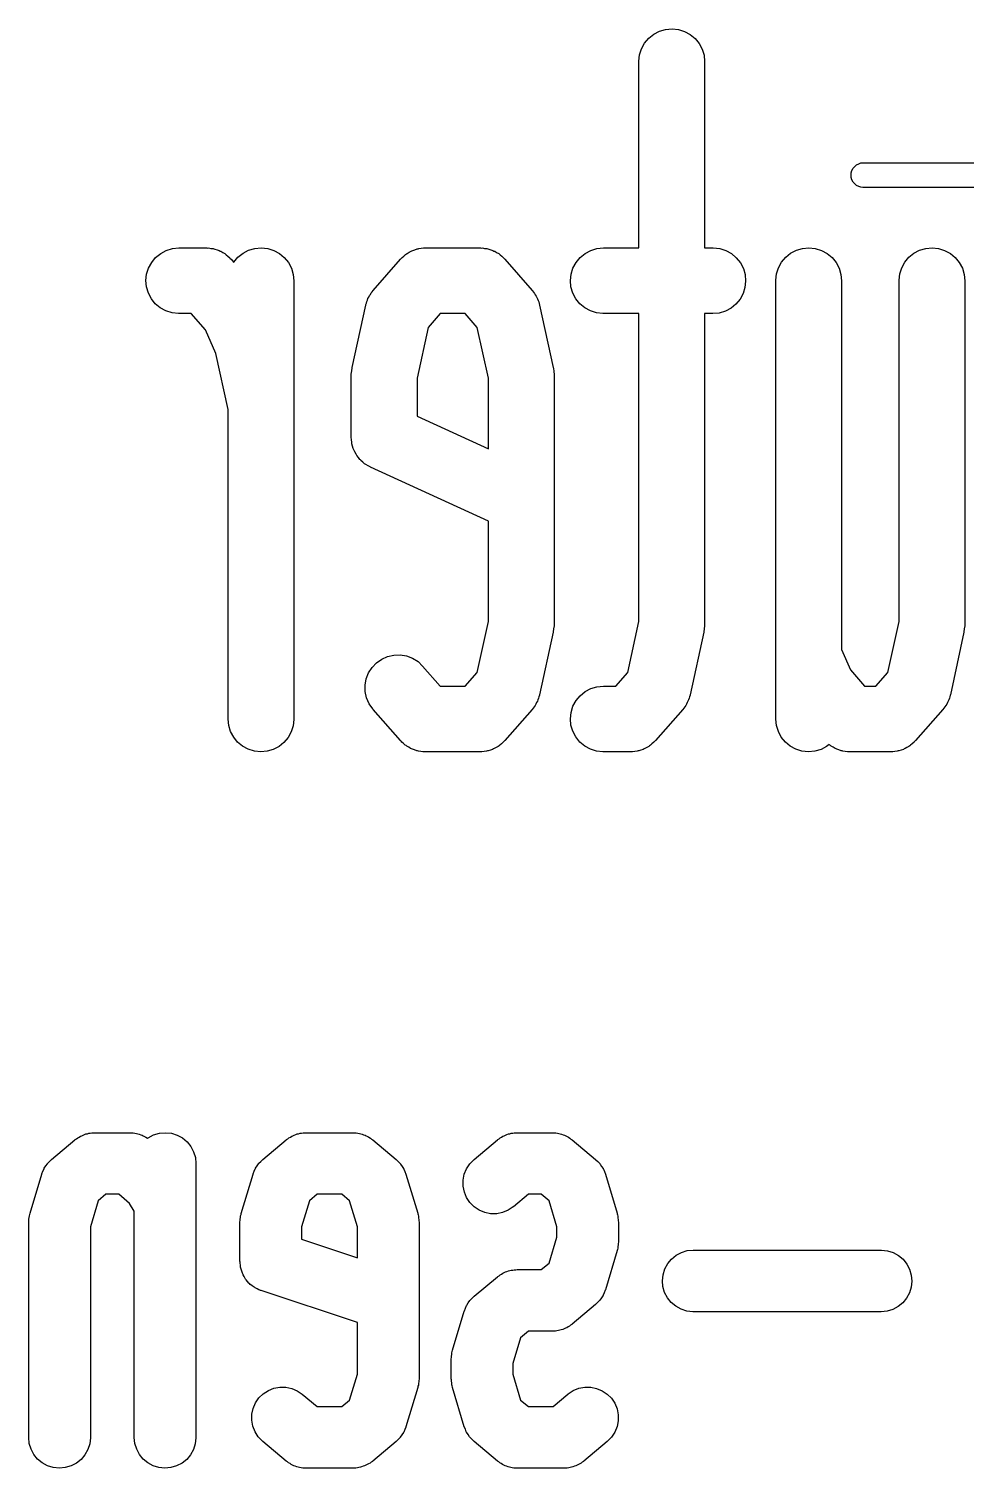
# Model space of a CAD drawing. Extents: x 69 to 230, y -100 to -50.
# Drawn here: x 141.92 to 147.63, y -59.07 to -50.31 of the extents above; entities that cross this region are included whole.
import ezdxf

# ---------------------------------------------------------------- set-up
doc = ezdxf.new("R2010")
doc.units = 0
doc.layers.add('BLACK', color=7, linetype='CONTINUOUS')

msp = doc.modelspace()

# ---------------------------------------------------------------- linework, layer by layer
at = {"layer": 'BLACK', "linetype": 'CONTINUOUS'}
for p, q in [((145.693, -50.3666), (145.724, -50.3422)), ((145.724, -50.3422), (145.758, -50.3241)), ((145.758, -50.3241), (145.796, -50.3131)), ((145.796, -50.3131), (145.835, -50.3095)), ((145.835, -50.3095), (145.874, -50.3136)), ((145.874, -50.3136), (145.911, -50.3252)), ((145.911, -50.3252), (145.945, -50.3437)), ((145.945, -50.3437), (145.975, -50.3686)), ((145.638, -50.4679), (145.65, -50.4307)), ((145.65, -50.4307), (145.668, -50.3965)), ((145.668, -50.3965), (145.693, -50.3666)), ((145.975, -50.3686), (146, -50.3988)), ((146, -50.3988), (146.018, -50.4333)), ((146.018, -50.4333), (146.03, -50.4707)), ((145.633, -50.5067), (145.638, -50.4679)), ((145.633, -50.5095), (145.633, -50.5067)), ((145.633, -51.6429), (145.633, -50.5095)), ((146.03, -50.4707), (146.033, -50.5095)), ((146.033, -50.5095), (146.033, -51.6429)), ((146.937, -51.1581), (146.947, -51.1467)), ((146.947, -51.1467), (146.958, -51.1373)), ((146.958, -51.1373), (146.971, -51.1304)), ((146.971, -51.1304), (146.985, -51.1261)), ((146.985, -51.1261), (146.996, -51.125)), ((146.996, -51.125), (153.004, -51.125)), ((146.925, -51.2), (146.926, -51.1853)), ((146.926, -51.2147), (146.925, -51.2)), ((146.926, -51.1853), (146.93, -51.1712)), ((146.93, -51.2288), (146.926, -51.2147)), ((146.93, -51.1712), (146.937, -51.1581)), ((146.937, -51.2419), (146.93, -51.2288)), ((146.947, -51.2533), (146.937, -51.2419)), ((146.958, -51.2627), (146.947, -51.2533)), ((146.971, -51.2696), (146.958, -51.2627)), ((146.985, -51.2739), (146.971, -51.2696)), ((146.996, -51.275), (146.985, -51.2739)), ((153.004, -51.275), (146.996, -51.275)), ((142.692, -51.7009), (142.723, -51.6763)), ((142.723, -51.6763), (142.757, -51.6579)), ((142.757, -51.6579), (142.794, -51.6467)), ((142.794, -51.6467), (142.833, -51.6429)), ((142.833, -51.6429), (143, -51.6429)), ((143, -51.6429), (143.003, -51.6429)), ((143.003, -51.6429), (143.008, -51.6435)), ((143.008, -51.6435), (143.014, -51.6433)), ((143.014, -51.6433), (143.028, -51.6457)), ((143.028, -51.6457), (143.042, -51.6472)), ((143.042, -51.6472), (143.047, -51.6489)), ((143.047, -51.6489), (143.052, -51.6499)), ((143.052, -51.6499), (143.066, -51.6548)), ((143.066, -51.6548), (143.079, -51.659)), ((143.079, -51.659), (143.084, -51.6617)), ((143.084, -51.6617), (143.089, -51.6637)), ((143.089, -51.6637), (143.101, -51.6711)), ((143.101, -51.6711), (143.113, -51.6778)), ((143.113, -51.6778), (143.117, -51.6814)), ((143.193, -51.7), (143.224, -51.6755)), ((143.224, -51.6755), (143.258, -51.6574)), ((143.258, -51.6574), (143.296, -51.6464)), ((143.296, -51.6464), (143.335, -51.6429)), ((143.335, -51.6429), (143.374, -51.6469)), ((143.374, -51.6469), (143.411, -51.6585)), ((143.411, -51.6585), (143.445, -51.677)), ((143.445, -51.677), (143.475, -51.7019)), ((144.218, -51.6798), (144.223, -51.6763)), ((144.223, -51.6763), (144.235, -51.6697)), ((144.235, -51.6697), (144.247, -51.6625)), ((144.247, -51.6625), (144.252, -51.6606)), ((144.252, -51.6606), (144.257, -51.6579)), ((144.257, -51.6579), (144.27, -51.6539)), ((144.27, -51.6539), (144.284, -51.6492)), ((144.284, -51.6492), (144.289, -51.6483)), ((144.289, -51.6483), (144.294, -51.6467)), ((144.294, -51.6467), (144.308, -51.6453)), ((144.308, -51.6453), (144.322, -51.6432)), ((144.322, -51.6432), (144.328, -51.6434)), ((144.328, -51.6434), (144.333, -51.6429)), ((144.333, -51.6429), (144.667, -51.6429)), ((144.667, -51.6429), (144.669, -51.6429)), ((144.669, -51.6429), (144.675, -51.6435)), ((144.675, -51.6435), (144.681, -51.6433)), ((144.681, -51.6433), (144.694, -51.6457)), ((144.694, -51.6457), (144.708, -51.6472)), ((144.708, -51.6472), (144.714, -51.6489)), ((144.714, -51.6489), (144.719, -51.6499)), ((144.719, -51.6499), (144.732, -51.6548)), ((144.732, -51.6548), (144.745, -51.659)), ((144.745, -51.659), (144.75, -51.6617)), ((144.75, -51.6617), (144.756, -51.6637)), ((144.756, -51.6637), (144.767, -51.6711)), ((144.767, -51.6711), (144.78, -51.6778)), ((144.78, -51.6778), (144.784, -51.6814)), ((145.276, -51.7009), (145.306, -51.6763)), ((145.306, -51.6763), (145.34, -51.6579)), ((145.34, -51.6579), (145.378, -51.6467)), ((145.378, -51.6467), (145.417, -51.6429)), ((145.417, -51.6429), (145.633, -51.6429)), ((146.033, -51.6429), (146.083, -51.6429)), ((146.083, -51.6429), (146.086, -51.6429)), ((146.086, -51.6429), (146.125, -51.6472)), ((146.125, -51.6472), (146.162, -51.659)), ((146.162, -51.659), (146.196, -51.6778)), ((146.196, -51.6778), (146.226, -51.7029)), ((146.527, -51.7), (146.557, -51.6755)), ((146.557, -51.6755), (146.592, -51.6574)), ((146.592, -51.6574), (146.629, -51.6464)), ((146.629, -51.6464), (146.668, -51.6429)), ((146.668, -51.6429), (146.707, -51.6469)), ((146.707, -51.6469), (146.744, -51.6585)), ((146.744, -51.6585), (146.779, -51.677)), ((146.779, -51.677), (146.809, -51.7019)), ((147.277, -51.7), (147.307, -51.6755)), ((147.307, -51.6755), (147.342, -51.6574)), ((147.342, -51.6574), (147.379, -51.6464)), ((147.379, -51.6464), (147.418, -51.6429)), ((147.418, -51.6429), (147.457, -51.6469)), ((147.457, -51.6469), (147.494, -51.6585)), ((147.494, -51.6585), (147.529, -51.677)), ((147.529, -51.677), (147.559, -51.7019)), ((142.637, -51.8026), (142.649, -51.7654)), ((142.649, -51.7654), (142.668, -51.731)), ((142.668, -51.731), (142.692, -51.7009)), ((143.117, -51.6814), (143.122, -51.6844)), ((143.122, -51.6844), (143.132, -51.694)), ((143.132, -51.694), (143.143, -51.7029)), ((143.143, -51.7029), (143.146, -51.7073)), ((143.146, -51.7073), (143.151, -51.7112)), ((143.151, -51.7112), (143.168, -51.7309)), ((143.168, -51.7299), (143.193, -51.7)), ((143.168, -51.7309), (143.168, -51.7299)), ((143.475, -51.7019), (143.5, -51.7322)), ((143.5, -51.7322), (143.518, -51.7666)), ((144.016, -51.9016), (144.183, -51.7112)), ((144.183, -51.7112), (144.185, -51.7091)), ((144.185, -51.7091), (144.189, -51.7053)), ((144.189, -51.7053), (144.192, -51.7009)), ((144.192, -51.7009), (144.203, -51.6921)), ((144.203, -51.6921), (144.213, -51.6827)), ((144.213, -51.6827), (144.218, -51.6798)), ((144.784, -51.6814), (144.789, -51.6844)), ((144.789, -51.6844), (144.799, -51.694)), ((144.799, -51.694), (144.81, -51.7029)), ((144.81, -51.7029), (144.813, -51.7073)), ((144.813, -51.7073), (144.817, -51.7112)), ((144.817, -51.7112), (144.984, -51.9016)), ((145.221, -51.8026), (145.232, -51.7654)), ((145.232, -51.7654), (145.251, -51.731)), ((145.251, -51.731), (145.276, -51.7009)), ((146.226, -51.7029), (146.251, -51.7333)), ((146.251, -51.7333), (146.269, -51.7679)), ((146.471, -51.8013), (146.483, -51.7641)), ((146.483, -51.7641), (146.502, -51.7299)), ((146.502, -51.7299), (146.527, -51.7)), ((146.809, -51.7019), (146.833, -51.7322)), ((146.833, -51.7322), (146.852, -51.7666)), ((147.221, -51.8013), (147.233, -51.7641)), ((147.233, -51.7641), (147.252, -51.7299)), ((147.252, -51.7299), (147.277, -51.7)), ((147.559, -51.7019), (147.583, -51.7322)), ((147.583, -51.7322), (147.602, -51.7666)), ((142.633, -51.8415), (142.637, -51.8026)), ((142.637, -51.8803), (142.633, -51.8415)), ((143.518, -51.7666), (143.53, -51.804)), ((143.53, -51.804), (143.533, -51.8429)), ((143.533, -51.8429), (143.533, -54.5095)), ((145.217, -51.8415), (145.221, -51.8026)), ((145.22, -51.8803), (145.217, -51.8415)), ((146.269, -51.7679), (146.28, -51.8054)), ((146.283, -51.8443), (146.279, -51.8831)), ((146.28, -51.8054), (146.283, -51.8443)), ((146.467, -51.8401), (146.471, -51.8013)), ((146.467, -51.8429), (146.467, -51.8401)), ((146.467, -54.5095), (146.467, -51.8429)), ((146.852, -51.7666), (146.863, -51.804)), ((146.863, -51.804), (146.867, -51.8429)), ((146.867, -51.8429), (146.867, -54.0867)), ((147.217, -51.8401), (147.221, -51.8013)), ((147.217, -51.8429), (147.217, -51.8401)), ((147.217, -53.9165), (147.217, -51.8429)), ((147.602, -51.7666), (147.613, -51.804)), ((147.613, -51.804), (147.617, -51.8429)), ((147.617, -51.8429), (147.617, -53.9381)), ((142.648, -51.9178), (142.637, -51.8803)), ((142.666, -51.9524), (142.648, -51.9178)), ((143.989, -51.9424), (143.993, -51.9334)), ((143.993, -51.9334), (143.999, -51.9255)), ((143.999, -51.9255), (144.004, -51.9171)), ((144.004, -51.9171), (144.01, -51.9097)), ((144.01, -51.9097), (144.016, -51.9016)), ((144.984, -51.9016), (144.986, -51.9037)), ((144.986, -51.9037), (144.991, -51.9119)), ((144.991, -51.9119), (144.998, -51.9194)), ((144.998, -51.9194), (145.002, -51.9278)), ((145.002, -51.9278), (145.008, -51.9358)), ((145.008, -51.9358), (145.012, -51.9448)), ((145.231, -51.9178), (145.22, -51.8803)), ((145.249, -51.9524), (145.231, -51.9178)), ((146.268, -51.9204), (146.249, -51.9547)), ((146.279, -51.8831), (146.268, -51.9204)), ((142.69, -51.9828), (142.666, -51.9524)), ((142.72, -52.0079), (142.69, -51.9828)), ((142.755, -52.0267), (142.72, -52.0079)), ((142.792, -52.0385), (142.755, -52.0267)), ((143.888, -52.3715), (143.971, -51.9906)), ((143.971, -51.9906), (143.972, -51.9879)), ((143.972, -51.9879), (143.975, -51.9785)), ((143.975, -51.9785), (143.977, -51.9689)), ((143.977, -51.9689), (143.981, -51.9601)), ((143.981, -51.9601), (143.984, -51.9509)), ((143.984, -51.9509), (143.989, -51.9424)), ((145.012, -51.9448), (145.017, -51.9535)), ((145.017, -51.9535), (145.02, -51.9627)), ((145.02, -51.9627), (145.024, -51.9716)), ((145.024, -51.9716), (145.026, -51.9812)), ((145.026, -51.9812), (145.029, -51.9906)), ((145.029, -51.9906), (145.112, -52.3715)), ((145.274, -51.9828), (145.249, -51.9524)), ((145.304, -52.0079), (145.274, -51.9828)), ((145.338, -52.0267), (145.304, -52.0079)), ((145.375, -52.0385), (145.338, -52.0267)), ((146.16, -52.0278), (146.122, -52.039)), ((146.194, -52.0094), (146.16, -52.0278)), ((146.224, -51.9848), (146.194, -52.0094)), ((146.249, -51.9547), (146.224, -51.9848)), ((142.831, -52.0428), (142.792, -52.0385)), ((142.833, -52.0429), (142.831, -52.0428)), ((142.909, -52.0429), (142.833, -52.0429)), ((142.996, -52.1418), (142.909, -52.0429)), ((144.424, -52.0429), (144.351, -52.1263)), ((144.576, -52.0429), (144.424, -52.0429)), ((144.649, -52.1263), (144.576, -52.0429)), ((145.414, -52.0428), (145.375, -52.0385)), ((145.417, -52.0429), (145.414, -52.0428)), ((145.633, -52.0429), (145.417, -52.0429)), ((145.633, -53.9165), (145.633, -52.0429)), ((146.083, -52.0429), (146.033, -52.0429)), ((146.033, -52.0429), (146.033, -53.9381)), ((146.122, -52.039), (146.083, -52.0429)), ((143.059, -52.2859), (142.996, -52.1418)), ((144.351, -52.1263), (144.283, -52.4359)), ((144.717, -52.4359), (144.649, -52.1263)), ((143.133, -52.6264), (143.059, -52.2859)), ((143.886, -52.3916), (143.888, -52.3727)), ((143.888, -52.3721), (143.888, -52.3715)), ((143.888, -52.3727), (143.888, -52.3721)), ((145.112, -52.3715), (145.113, -52.3743)), ((145.113, -52.3743), (145.113, -52.3749)), ((145.113, -52.3749), (145.113, -52.3754)), ((145.113, -52.3754), (145.115, -52.3942)), ((143.883, -52.4103), (143.886, -52.3916)), ((143.883, -52.4109), (143.883, -52.4103)), ((143.883, -52.4115), (143.883, -52.4109)), ((143.883, -52.4143), (143.883, -52.4115)), ((143.883, -52.7952), (143.883, -52.4143)), ((144.283, -52.4359), (144.283, -52.6668)), ((144.717, -52.8649), (144.717, -52.4359)), ((145.115, -52.3942), (145.117, -52.4131)), ((145.117, -52.4131), (145.117, -52.4137)), ((145.117, -52.4137), (145.117, -52.4143)), ((145.117, -52.4143), (145.117, -53.9381)), ((143.133, -54.5095), (143.133, -52.6264)), ((144.283, -52.6668), (144.717, -52.8649)), ((143.885, -52.8102), (143.883, -52.7952)), ((143.886, -52.8253), (143.885, -52.8102)), ((143.887, -52.8296), (143.886, -52.8253)), ((143.887, -52.8341), (143.887, -52.8296)), ((143.891, -52.8485), (143.887, -52.8341)), ((143.895, -52.8631), (143.891, -52.8485)), ((143.897, -52.8672), (143.895, -52.8631)), ((143.898, -52.8715), (143.897, -52.8672)), ((143.905, -52.8847), (143.898, -52.8715)), ((143.912, -52.8983), (143.905, -52.8847)), ((143.915, -52.9019), (143.912, -52.8983)), ((143.917, -52.9059), (143.915, -52.9019)), ((143.926, -52.9176), (143.917, -52.9059)), ((143.935, -52.9297), (143.926, -52.9176)), ((143.939, -52.9327), (143.935, -52.9297)), ((143.941, -52.9362), (143.939, -52.9327)), ((143.953, -52.9458), (143.941, -52.9362)), ((143.964, -52.9559), (143.953, -52.9458)), ((143.968, -52.9582), (143.964, -52.9559)), ((143.971, -52.961), (143.968, -52.9582)), ((143.985, -52.9682), (143.971, -52.961)), ((143.998, -52.976), (143.985, -52.9682)), ((144, -52.9771), (143.998, -52.976)), ((144.717, -53.3047), (144, -52.9771)), ((144.717, -53.9165), (144.717, -53.3047)), ((144.649, -54.2261), (144.717, -53.9165)), ((145.117, -53.9421), (145.114, -53.9607)), ((145.117, -53.9381), (145.117, -53.9409)), ((145.117, -53.9409), (145.117, -53.9415)), ((145.117, -53.9415), (145.117, -53.9421)), ((145.566, -54.2261), (145.633, -53.9165)), ((146.033, -53.9421), (146.031, -53.9607)), ((146.033, -53.9381), (146.033, -53.9409)), ((146.033, -53.9409), (146.033, -53.9415)), ((146.033, -53.9415), (146.033, -53.9421)), ((147.149, -54.2261), (147.217, -53.9165)), ((147.617, -53.9421), (147.614, -53.9607)), ((147.617, -53.9381), (147.617, -53.9409)), ((147.617, -53.9409), (147.617, -53.9415)), ((147.617, -53.9415), (147.617, -53.9421)), ((145.112, -53.9808), (145.029, -54.3618)), ((145.114, -53.9607), (145.112, -53.9797)), ((145.112, -53.9797), (145.112, -53.9802)), ((145.112, -53.9802), (145.112, -53.9808)), ((146.029, -53.9808), (145.945, -54.3618)), ((146.031, -53.9607), (146.029, -53.9797)), ((146.029, -53.9797), (146.029, -53.9802)), ((146.029, -53.9802), (146.029, -53.9808)), ((147.612, -53.9808), (147.529, -54.3618)), ((147.614, -53.9607), (147.612, -53.9797)), ((147.612, -53.9797), (147.612, -53.9802)), ((147.612, -53.9802), (147.612, -53.9808)), ((144.068, -54.1451), (144.104, -54.1293)), ((144.104, -54.1293), (144.142, -54.1206)), ((144.142, -54.1206), (144.181, -54.1195)), ((144.181, -54.1195), (144.219, -54.1261)), ((144.219, -54.1261), (144.256, -54.1399)), ((146.867, -54.0867), (146.921, -54.2106)), ((143.988, -54.2288), (144.009, -54.1959)), ((144.009, -54.1959), (144.036, -54.1676)), ((144.036, -54.1676), (144.068, -54.1451)), ((144.256, -54.1399), (144.289, -54.1606)), ((144.289, -54.1606), (144.317, -54.1873)), ((144.317, -54.1873), (144.424, -54.3095)), ((146.921, -54.2106), (147.007, -54.3095)), ((143.967, -54.3037), (143.974, -54.2652)), ((143.968, -54.3427), (143.967, -54.3037)), ((143.974, -54.2652), (143.988, -54.2288)), ((144.576, -54.3095), (144.649, -54.2261)), ((145.493, -54.3095), (145.566, -54.2261)), ((147.076, -54.3095), (147.149, -54.2261)), ((143.976, -54.3808), (143.968, -54.3427)), ((143.992, -54.4166), (143.976, -54.3808)), ((144.424, -54.3095), (144.576, -54.3095)), ((145.019, -54.3923), (145.016, -54.4015)), ((145.023, -54.3835), (145.019, -54.3923)), ((145.025, -54.3739), (145.023, -54.3835)), ((145.028, -54.3645), (145.025, -54.3739)), ((145.029, -54.3618), (145.028, -54.3645)), ((145.251, -54.3977), (145.276, -54.3676)), ((145.276, -54.3676), (145.306, -54.3429)), ((145.306, -54.3429), (145.34, -54.3246)), ((145.34, -54.3246), (145.378, -54.3133)), ((145.378, -54.3133), (145.417, -54.3095)), ((145.417, -54.3095), (145.493, -54.3095)), ((145.935, -54.3923), (145.932, -54.4015)), ((145.939, -54.3835), (145.935, -54.3923)), ((145.942, -54.3739), (145.939, -54.3835)), ((145.945, -54.3645), (145.942, -54.3739)), ((145.945, -54.3618), (145.945, -54.3645)), ((147.007, -54.3095), (147.076, -54.3095)), ((147.519, -54.3923), (147.516, -54.4015)), ((147.523, -54.3835), (147.519, -54.3923)), ((147.525, -54.3739), (147.523, -54.3835)), ((147.528, -54.3645), (147.525, -54.3739)), ((147.529, -54.3618), (147.528, -54.3645)), ((144.014, -54.4486), (143.992, -54.4166)), ((144.016, -54.4507), (144.014, -54.4486)), ((144.183, -54.6412), (144.016, -54.4507)), ((144.984, -54.4507), (144.817, -54.6412)), ((144.99, -54.4427), (144.984, -54.4507)), ((144.996, -54.4353), (144.99, -54.4427)), ((145.001, -54.4269), (144.996, -54.4353)), ((145.007, -54.419), (145.001, -54.4269)), ((145.011, -54.41), (145.007, -54.419)), ((145.016, -54.4015), (145.011, -54.41)), ((145.217, -54.5081), (145.221, -54.4693)), ((145.221, -54.4693), (145.232, -54.432)), ((145.232, -54.432), (145.251, -54.3977)), ((145.901, -54.4507), (145.734, -54.6412)), ((145.906, -54.4427), (145.901, -54.4507)), ((145.913, -54.4353), (145.906, -54.4427)), ((145.918, -54.4269), (145.913, -54.4353)), ((145.923, -54.419), (145.918, -54.4269)), ((145.927, -54.41), (145.923, -54.419)), ((145.932, -54.4015), (145.927, -54.41)), ((147.484, -54.4507), (147.317, -54.6412)), ((147.49, -54.4427), (147.484, -54.4507)), ((147.496, -54.4353), (147.49, -54.4427)), ((147.501, -54.4269), (147.496, -54.4353)), ((147.507, -54.419), (147.501, -54.4269)), ((147.511, -54.41), (147.507, -54.419)), ((147.516, -54.4015), (147.511, -54.41)), ((143.137, -54.5484), (143.133, -54.5095)), ((143.148, -54.5857), (143.137, -54.5484)), ((143.529, -54.5511), (143.517, -54.5883)), ((143.533, -54.5123), (143.529, -54.5511)), ((143.533, -54.5095), (143.533, -54.5123)), ((145.22, -54.547), (145.217, -54.5081)), ((145.231, -54.5844), (145.22, -54.547)), ((146.47, -54.5484), (146.467, -54.5095)), ((146.482, -54.5857), (146.47, -54.5484)), ((143.167, -54.6202), (143.148, -54.5857)), ((143.191, -54.6504), (143.167, -54.6202)), ((143.221, -54.6753), (143.191, -54.6504)), ((143.473, -54.6524), (143.443, -54.6769)), ((143.498, -54.6225), (143.473, -54.6524)), ((143.517, -54.5883), (143.498, -54.6225)), ((144.187, -54.6451), (144.183, -54.6412)), ((144.19, -54.6495), (144.187, -54.6451)), ((144.201, -54.6584), (144.19, -54.6495)), ((144.808, -54.6514), (144.797, -54.6602)), ((144.811, -54.6471), (144.808, -54.6514)), ((144.815, -54.6433), (144.811, -54.6471)), ((144.817, -54.6412), (144.815, -54.6433)), ((145.249, -54.619), (145.231, -54.5844)), ((145.274, -54.6495), (145.249, -54.619)), ((145.304, -54.6745), (145.274, -54.6495)), ((145.724, -54.6514), (145.713, -54.6602)), ((145.728, -54.6471), (145.724, -54.6514)), ((145.732, -54.6433), (145.728, -54.6471)), ((145.734, -54.6412), (145.732, -54.6433)), ((146.5, -54.6202), (146.482, -54.5857)), ((146.525, -54.6504), (146.5, -54.6202)), ((146.555, -54.6753), (146.525, -54.6504)), ((147.308, -54.6514), (147.297, -54.6602)), ((147.311, -54.6471), (147.308, -54.6514)), ((147.315, -54.6433), (147.311, -54.6471)), ((147.317, -54.6412), (147.315, -54.6433)), ((143.256, -54.6939), (143.221, -54.6753)), ((143.293, -54.7054), (143.256, -54.6939)), ((143.332, -54.7095), (143.293, -54.7054)), ((143.371, -54.706), (143.332, -54.7095)), ((143.408, -54.695), (143.371, -54.706)), ((143.443, -54.6769), (143.408, -54.695)), ((144.211, -54.668), (144.201, -54.6584)), ((144.216, -54.6709), (144.211, -54.668)), ((144.22, -54.6745), (144.216, -54.6709)), ((144.233, -54.6813), (144.22, -54.6745)), ((144.244, -54.6886), (144.233, -54.6813)), ((144.25, -54.6906), (144.244, -54.6886)), ((144.255, -54.6933), (144.25, -54.6906)), ((144.268, -54.6976), (144.255, -54.6933)), ((144.281, -54.7025), (144.268, -54.6976)), ((144.286, -54.7035), (144.281, -54.7025)), ((144.292, -54.7052), (144.286, -54.7035)), ((144.306, -54.7067), (144.292, -54.7052)), ((144.319, -54.709), (144.306, -54.7067)), ((144.325, -54.7089), (144.319, -54.709)), ((144.331, -54.7095), (144.325, -54.7089)), ((144.333, -54.7095), (144.331, -54.7095)), ((144.667, -54.7095), (144.333, -54.7095)), ((144.672, -54.709), (144.667, -54.7095)), ((144.678, -54.7092), (144.672, -54.709)), ((144.692, -54.7071), (144.678, -54.7092)), ((144.706, -54.7057), (144.692, -54.7071)), ((144.711, -54.7041), (144.706, -54.7057)), ((144.716, -54.7032), (144.711, -54.7041)), ((144.73, -54.6985), (144.716, -54.7032)), ((144.743, -54.6944), (144.73, -54.6985)), ((144.748, -54.6918), (144.743, -54.6944)), ((144.753, -54.6899), (144.748, -54.6918)), ((144.765, -54.6826), (144.753, -54.6899)), ((144.777, -54.6761), (144.765, -54.6826)), ((144.782, -54.6726), (144.777, -54.6761)), ((144.787, -54.6696), (144.782, -54.6726)), ((144.797, -54.6602), (144.787, -54.6696)), ((145.338, -54.6933), (145.304, -54.6745)), ((145.375, -54.7052), (145.338, -54.6933)), ((145.414, -54.7095), (145.375, -54.7052)), ((145.417, -54.7095), (145.414, -54.7095)), ((145.583, -54.7095), (145.417, -54.7095)), ((145.589, -54.709), (145.583, -54.7095)), ((145.595, -54.7092), (145.589, -54.709)), ((145.608, -54.7071), (145.595, -54.7092)), ((145.622, -54.7057), (145.608, -54.7071)), ((145.628, -54.7041), (145.622, -54.7057)), ((145.633, -54.7032), (145.628, -54.7041)), ((145.646, -54.6985), (145.633, -54.7032)), ((145.66, -54.6944), (145.646, -54.6985)), ((145.665, -54.6918), (145.66, -54.6944)), ((145.67, -54.6899), (145.665, -54.6918)), ((145.682, -54.6826), (145.67, -54.6899)), ((145.694, -54.6761), (145.682, -54.6826)), ((145.698, -54.6726), (145.694, -54.6761)), ((145.703, -54.6696), (145.698, -54.6726)), ((145.713, -54.6602), (145.703, -54.6696)), ((146.589, -54.6939), (146.555, -54.6753)), ((146.626, -54.7054), (146.589, -54.6939)), ((146.665, -54.7095), (146.626, -54.7054)), ((146.704, -54.706), (146.665, -54.7095)), ((146.742, -54.695), (146.704, -54.706)), ((146.776, -54.6769), (146.742, -54.695)), ((146.791, -54.6648), (146.776, -54.6769)), ((146.795, -54.668), (146.791, -54.6648)), ((146.799, -54.6709), (146.795, -54.668)), ((146.804, -54.6745), (146.799, -54.6709)), ((146.816, -54.6813), (146.804, -54.6745)), ((146.828, -54.6886), (146.816, -54.6813)), ((146.833, -54.6906), (146.828, -54.6886)), ((146.838, -54.6933), (146.833, -54.6906)), ((146.851, -54.6976), (146.838, -54.6933)), ((146.864, -54.7025), (146.851, -54.6976)), ((146.87, -54.7035), (146.864, -54.7025)), ((146.875, -54.7052), (146.87, -54.7035)), ((146.889, -54.7067), (146.875, -54.7052)), ((146.903, -54.709), (146.889, -54.7067)), ((146.908, -54.7089), (146.903, -54.709)), ((146.914, -54.7095), (146.908, -54.7089)), ((146.917, -54.7095), (146.914, -54.7095)), ((147.167, -54.7095), (146.917, -54.7095)), ((147.172, -54.709), (147.167, -54.7095)), ((147.178, -54.7092), (147.172, -54.709)), ((147.192, -54.7071), (147.178, -54.7092)), ((147.206, -54.7057), (147.192, -54.7071)), ((147.211, -54.7041), (147.206, -54.7057)), ((147.216, -54.7032), (147.211, -54.7041)), ((147.23, -54.6985), (147.216, -54.7032)), ((147.243, -54.6944), (147.23, -54.6985)), ((147.248, -54.6918), (147.243, -54.6944)), ((147.253, -54.6899), (147.248, -54.6918)), ((147.265, -54.6826), (147.253, -54.6899)), ((147.277, -54.6761), (147.265, -54.6826)), ((147.282, -54.6726), (147.277, -54.6761)), ((147.287, -54.6696), (147.282, -54.6726)), ((147.297, -54.6602), (147.287, -54.6696)), ((142.059, -57.1893), (142.201, -57.0702)), ((142.201, -57.0702), (142.203, -57.0686)), ((142.203, -57.0686), (142.211, -57.0637)), ((142.211, -57.0637), (142.218, -57.0581)), ((142.218, -57.0581), (142.226, -57.0537)), ((142.226, -57.0537), (142.234, -57.0484)), ((142.234, -57.0484), (142.242, -57.0451)), ((142.242, -57.0451), (142.25, -57.0409)), ((142.25, -57.0409), (142.259, -57.0382)), ((142.259, -57.0382), (142.268, -57.0346)), ((142.268, -57.0346), (142.277, -57.0329)), ((142.277, -57.0329), (142.285, -57.0304)), ((142.285, -57.0304), (142.294, -57.0294)), ((142.294, -57.0294), (142.304, -57.0276)), ((142.304, -57.0276), (142.313, -57.0276)), ((142.313, -57.0276), (142.321, -57.0268)), ((142.321, -57.0268), (142.536, -57.0268)), ((142.536, -57.0268), (142.538, -57.0268)), ((142.538, -57.0268), (142.547, -57.0278)), ((142.547, -57.0278), (142.556, -57.0279)), ((142.556, -57.0279), (142.565, -57.0298)), ((142.565, -57.0298), (142.575, -57.0309)), ((142.575, -57.0309), (142.583, -57.0336)), ((142.583, -57.0336), (142.592, -57.0354)), ((142.592, -57.0354), (142.601, -57.0391)), ((142.601, -57.0391), (142.61, -57.0419)), ((142.61, -57.0419), (142.617, -57.0462)), ((142.617, -57.0462), (142.625, -57.0497)), ((142.625, -57.0497), (142.633, -57.055)), ((142.633, -57.055), (142.642, -57.0596)), ((142.642, -57.0596), (142.643, -57.0608)), ((142.643, -57.0608), (142.647, -57.0574)), ((142.647, -57.0574), (142.68, -57.0404)), ((142.68, -57.0404), (142.715, -57.0301)), ((142.715, -57.0301), (142.751, -57.0268)), ((142.751, -57.0268), (142.788, -57.0306)), ((142.788, -57.0306), (142.823, -57.0414)), ((142.823, -57.0414), (142.855, -57.0588)), ((142.855, -57.0588), (142.883, -57.0822)), ((142.883, -57.0822), (142.906, -57.1105)), ((143.344, -57.1893), (143.487, -57.0702)), ((143.487, -57.0702), (143.489, -57.0686)), ((143.489, -57.0686), (143.497, -57.0637)), ((143.497, -57.0637), (143.503, -57.0581)), ((143.503, -57.0581), (143.512, -57.0537)), ((143.512, -57.0537), (143.52, -57.0484)), ((143.52, -57.0484), (143.528, -57.0451)), ((143.528, -57.0451), (143.536, -57.0409)), ((143.536, -57.0409), (143.545, -57.0382)), ((143.545, -57.0382), (143.554, -57.0346)), ((143.554, -57.0346), (143.562, -57.0329)), ((143.562, -57.0329), (143.571, -57.0304)), ((143.571, -57.0304), (143.58, -57.0294)), ((143.58, -57.0294), (143.589, -57.0276)), ((143.589, -57.0276), (143.598, -57.0276)), ((143.598, -57.0276), (143.607, -57.0268)), ((143.607, -57.0268), (143.893, -57.0268)), ((143.893, -57.0268), (143.895, -57.0268)), ((143.895, -57.0268), (143.904, -57.0278)), ((143.904, -57.0278), (143.913, -57.0279)), ((143.913, -57.0279), (143.922, -57.0298)), ((143.922, -57.0298), (143.932, -57.0309)), ((143.932, -57.0309), (143.94, -57.0336)), ((143.94, -57.0336), (143.949, -57.0354)), ((143.949, -57.0354), (143.958, -57.0391)), ((143.958, -57.0391), (143.967, -57.0419)), ((143.967, -57.0419), (143.974, -57.0462)), ((143.974, -57.0462), (143.983, -57.0497)), ((143.983, -57.0497), (143.99, -57.055)), ((143.99, -57.055), (143.999, -57.0596)), ((143.999, -57.0596), (144.006, -57.0653)), ((144.006, -57.0653), (144.013, -57.0702)), ((144.013, -57.0702), (144.156, -57.1893)), ((144.63, -57.1893), (144.773, -57.0702)), ((144.773, -57.0702), (144.775, -57.0686)), ((144.775, -57.0686), (144.782, -57.0637)), ((144.782, -57.0637), (144.789, -57.0581)), ((144.789, -57.0581), (144.797, -57.0537)), ((144.797, -57.0537), (144.805, -57.0484)), ((144.805, -57.0484), (144.814, -57.0451)), ((144.814, -57.0451), (144.821, -57.0409)), ((144.821, -57.0409), (144.83, -57.0382)), ((144.83, -57.0382), (144.839, -57.0346)), ((144.839, -57.0346), (144.848, -57.0329)), ((144.848, -57.0329), (144.856, -57.0304)), ((144.856, -57.0304), (144.866, -57.0294)), ((144.866, -57.0294), (144.875, -57.0276)), ((144.875, -57.0276), (144.884, -57.0276)), ((144.884, -57.0276), (144.893, -57.0268)), ((144.893, -57.0268), (145.107, -57.0268)), ((145.107, -57.0268), (145.11, -57.0268)), ((145.11, -57.0268), (145.119, -57.0278)), ((145.119, -57.0278), (145.127, -57.0279)), ((145.127, -57.0279), (145.137, -57.0298)), ((145.137, -57.0298), (145.146, -57.0309)), ((145.146, -57.0309), (145.155, -57.0336)), ((145.155, -57.0336), (145.163, -57.0354)), ((145.163, -57.0354), (145.172, -57.0391)), ((145.172, -57.0391), (145.181, -57.0419)), ((145.181, -57.0419), (145.189, -57.0462)), ((145.189, -57.0462), (145.197, -57.0497)), ((145.197, -57.0497), (145.205, -57.055)), ((145.205, -57.055), (145.213, -57.0596)), ((145.213, -57.0596), (145.22, -57.0653)), ((145.22, -57.0653), (145.227, -57.0702)), ((145.227, -57.0702), (145.37, -57.1893)), ((142.047, -57.2013), (142.059, -57.1893)), ((142.906, -57.1105), (142.923, -57.1428)), ((142.923, -57.1428), (142.934, -57.1779)), ((142.934, -57.1779), (142.937, -57.2143)), ((143.332, -57.2013), (143.344, -57.1893)), ((144.156, -57.1893), (144.158, -57.191)), ((144.158, -57.191), (144.169, -57.2031)), ((144.604, -57.2154), (144.63, -57.1893)), ((145.37, -57.1893), (145.372, -57.191)), ((145.372, -57.191), (145.384, -57.2031)), ((141.928, -57.5175), (141.999, -57.2795)), ((141.999, -57.2795), (142, -57.277)), ((142, -57.277), (142.006, -57.2615)), ((142.006, -57.2615), (142.013, -57.2459)), ((142.013, -57.2459), (142.014, -57.2447)), ((142.014, -57.2433), (142.024, -57.2294)), ((142.014, -57.2447), (142.014, -57.2433)), ((142.024, -57.2294), (142.033, -57.2154)), ((142.033, -57.2154), (142.034, -57.2143)), ((142.034, -57.2143), (142.035, -57.2131)), ((142.035, -57.2131), (142.047, -57.2013)), ((142.937, -57.2143), (142.937, -58.881)), ((143.213, -57.5176), (143.285, -57.2795)), ((143.285, -57.277), (143.292, -57.2615)), ((143.285, -57.2795), (143.285, -57.277)), ((143.292, -57.2615), (143.298, -57.2459)), ((143.298, -57.2459), (143.299, -57.2447)), ((143.299, -57.2447), (143.3, -57.2433)), ((143.3, -57.2433), (143.309, -57.2294)), ((143.309, -57.2294), (143.319, -57.2154)), ((143.319, -57.2154), (143.32, -57.2143)), ((143.32, -57.2131), (143.332, -57.2013)), ((143.32, -57.2143), (143.32, -57.2131)), ((144.169, -57.2031), (144.181, -57.2151)), ((144.181, -57.2151), (144.182, -57.2163)), ((144.182, -57.2163), (144.183, -57.2174)), ((144.183, -57.2174), (144.192, -57.2316)), ((144.192, -57.2316), (144.201, -57.2456)), ((144.201, -57.2456), (144.202, -57.247)), ((144.202, -57.247), (144.203, -57.2482)), ((144.203, -57.2482), (144.209, -57.2639)), ((144.209, -57.2639), (144.215, -57.2795)), ((144.215, -57.2795), (144.287, -57.5175)), ((144.563, -57.3157), (144.57, -57.2798)), ((144.57, -57.2798), (144.584, -57.2459)), ((144.584, -57.2459), (144.604, -57.2154)), ((145.384, -57.2031), (145.396, -57.2151)), ((145.396, -57.2151), (145.396, -57.2163)), ((145.396, -57.2163), (145.397, -57.2174)), ((145.397, -57.2174), (145.406, -57.2316)), ((145.406, -57.2316), (145.416, -57.2456)), ((145.416, -57.2456), (145.416, -57.247)), ((145.416, -57.247), (145.417, -57.2482)), ((145.417, -57.2482), (145.423, -57.2639)), ((145.423, -57.2639), (145.43, -57.2795)), ((145.43, -57.2795), (145.501, -57.5175)), ((144.563, -57.3523), (144.563, -57.3157)), ((144.571, -57.3882), (144.563, -57.3523)), ((142.342, -57.4413), (142.295, -57.5989)), ((142.389, -57.4018), (142.342, -57.4413)), ((142.468, -57.4018), (142.389, -57.4018)), ((142.534, -57.457), (142.468, -57.4018)), ((142.562, -57.5043), (142.534, -57.457)), ((143.628, -57.4413), (143.58, -57.5989)), ((143.675, -57.4018), (143.628, -57.4413)), ((143.825, -57.4018), (143.675, -57.4018)), ((143.872, -57.4413), (143.825, -57.4018)), ((143.92, -57.5989), (143.872, -57.4413)), ((144.585, -57.422), (144.571, -57.3882)), ((144.605, -57.4524), (144.585, -57.422)), ((144.631, -57.4782), (144.605, -57.4524)), ((144.961, -57.4018), (144.87, -57.4774)), ((145.039, -57.4018), (144.961, -57.4018)), ((145.087, -57.4413), (145.039, -57.4018)), ((145.134, -57.5989), (145.087, -57.4413)), ((141.921, -57.5535), (141.923, -57.543)), ((141.923, -57.543), (141.924, -57.5324)), ((141.924, -57.5324), (141.926, -57.5251)), ((141.926, -57.5251), (141.928, -57.5175)), ((142.562, -58.881), (142.562, -57.5043)), ((143.206, -57.5535), (143.208, -57.543)), ((143.208, -57.543), (143.209, -57.5324)), ((143.209, -57.5324), (143.212, -57.5251)), ((143.212, -57.5251), (143.213, -57.5176)), ((144.287, -57.5175), (144.287, -57.5201)), ((144.287, -57.5201), (144.289, -57.5276)), ((144.289, -57.5276), (144.291, -57.535)), ((144.291, -57.535), (144.292, -57.5456)), ((144.292, -57.5456), (144.294, -57.5561)), ((144.661, -57.4986), (144.631, -57.4782)), ((144.695, -57.5126), (144.661, -57.4986)), ((144.731, -57.5199), (144.695, -57.5126)), ((144.768, -57.52), (144.731, -57.5199)), ((144.804, -57.513), (144.768, -57.52)), ((144.837, -57.4992), (144.804, -57.513)), ((144.868, -57.479), (144.837, -57.4992)), ((144.87, -57.4774), (144.868, -57.479)), ((145.501, -57.5175), (145.502, -57.5201)), ((145.502, -57.5201), (145.503, -57.5276)), ((145.503, -57.5276), (145.505, -57.535)), ((145.505, -57.535), (145.506, -57.5456)), ((145.506, -57.5456), (145.508, -57.5561)), ((141.92, -57.5688), (141.921, -57.5612)), ((141.92, -57.5714), (141.92, -57.5688)), ((141.92, -58.881), (141.92, -57.5714)), ((141.921, -57.5612), (141.921, -57.5535)), ((142.295, -57.5989), (142.295, -58.881)), ((143.205, -57.5688), (143.206, -57.5612)), ((143.205, -57.5714), (143.205, -57.5688)), ((143.205, -57.8095), (143.205, -57.5714)), ((143.206, -57.5612), (143.206, -57.5535)), ((143.58, -57.5989), (143.58, -57.6744)), ((143.92, -57.7875), (143.92, -57.5989)), ((144.294, -57.5561), (144.294, -57.5638)), ((144.294, -57.5638), (144.295, -57.5714)), ((144.295, -57.5714), (144.295, -58.5238)), ((145.134, -57.663), (145.134, -57.5989)), ((145.508, -57.5561), (145.508, -57.5638)), ((145.508, -57.5638), (145.509, -57.5714)), ((145.509, -57.5714), (145.509, -57.6905)), ((143.58, -57.6744), (143.92, -57.7875)), ((145.087, -57.8207), (145.134, -57.663)), ((145.506, -57.7189), (145.505, -57.7295)), ((145.508, -57.7084), (145.506, -57.7189)), ((145.509, -57.6931), (145.508, -57.7007)), ((145.508, -57.7007), (145.508, -57.7084)), ((145.509, -57.6905), (145.509, -57.6931)), ((145.501, -57.7444), (145.43, -57.9821)), ((145.503, -57.7368), (145.501, -57.7444)), ((145.505, -57.7295), (145.503, -57.7368)), ((145.809, -57.8237), (145.832, -57.7955)), ((145.832, -57.7955), (145.861, -57.7724)), ((145.861, -57.7724), (145.893, -57.7552)), ((145.893, -57.7552), (145.928, -57.7446)), ((145.928, -57.7446), (145.964, -57.7411)), ((145.964, -57.7411), (147.107, -57.7411)), ((147.107, -57.7411), (147.11, -57.7411)), ((147.11, -57.7411), (147.146, -57.7452)), ((147.146, -57.7452), (147.181, -57.7562)), ((147.181, -57.7562), (147.213, -57.7739)), ((147.213, -57.7739), (147.241, -57.7974)), ((147.241, -57.7974), (147.264, -57.8259)), ((143.206, -57.8153), (143.205, -57.8095)), ((143.206, -57.8212), (143.206, -57.8153)), ((143.208, -57.8335), (143.206, -57.8212)), ((143.209, -57.8459), (143.208, -57.8335)), ((143.211, -57.8515), (143.209, -57.8459)), ((143.212, -57.8573), (143.211, -57.8515)), ((143.216, -57.869), (143.212, -57.8573)), ((143.22, -57.881), (143.216, -57.869)), ((143.222, -57.8861), (143.22, -57.881)), ((143.224, -57.8916), (143.222, -57.8861)), ((143.231, -57.9023), (143.224, -57.8916)), ((144.782, -57.897), (144.789, -57.8914)), ((144.789, -57.8914), (144.797, -57.887)), ((144.797, -57.887), (144.805, -57.8818)), ((144.805, -57.8818), (144.814, -57.8784)), ((144.814, -57.8784), (144.821, -57.8743)), ((144.821, -57.8743), (144.83, -57.8715)), ((144.83, -57.8715), (144.839, -57.8679)), ((144.839, -57.8679), (144.848, -57.8662)), ((144.848, -57.8662), (144.856, -57.8637)), ((144.856, -57.8637), (144.866, -57.8628)), ((144.866, -57.8628), (144.875, -57.861)), ((144.875, -57.861), (144.884, -57.861)), ((144.884, -57.861), (144.893, -57.8601)), ((144.893, -57.8601), (145.039, -57.8601)), ((145.039, -57.8601), (145.087, -57.8207)), ((145.777, -57.9273), (145.781, -57.8909)), ((145.781, -57.8909), (145.791, -57.8559)), ((145.791, -57.8559), (145.809, -57.8237)), ((147.264, -57.8259), (147.281, -57.8583)), ((147.281, -57.8583), (147.291, -57.8934)), ((147.291, -57.8934), (147.295, -57.9299)), ((143.237, -57.9133), (143.231, -57.9023)), ((143.24, -57.9178), (143.237, -57.9133)), ((143.243, -57.9228), (143.24, -57.9178)), ((143.252, -57.932), (143.243, -57.9228)), ((143.26, -57.9416), (143.252, -57.932)), ((143.264, -57.9454), (143.26, -57.9416)), ((143.268, -57.9497), (143.264, -57.9454)), ((143.278, -57.957), (143.268, -57.9497)), ((143.288, -57.965), (143.278, -57.957)), ((143.293, -57.9677), (143.288, -57.965)), ((143.298, -57.9712), (143.293, -57.9677)), ((143.309, -57.9764), (143.298, -57.9712)), ((143.32, -57.9824), (143.309, -57.9764)), ((143.326, -57.9841), (143.32, -57.9824)), ((143.331, -57.9866), (143.326, -57.9841)), ((144.63, -58.0226), (144.773, -57.9036)), ((144.773, -57.9036), (144.775, -57.9019)), ((144.775, -57.9019), (144.782, -57.897)), ((145.43, -57.9824), (145.429, -57.985)), ((145.43, -57.9821), (145.43, -57.9821)), ((145.43, -57.9821), (145.43, -57.9824)), ((145.78, -57.9637), (145.777, -57.9273)), ((145.79, -57.9988), (145.78, -57.9637)), ((147.291, -57.9663), (147.28, -58.0012)), ((147.295, -57.9299), (147.291, -57.9663)), ((143.334, -57.9874), (143.331, -57.9866)), ((143.92, -58.1828), (143.334, -57.9874)), ((144.586, -58.0766), (144.595, -58.0627)), ((144.595, -58.0627), (144.604, -58.0487)), ((144.604, -58.0487), (144.605, -58.0476)), ((144.605, -58.0476), (144.606, -58.0464)), ((144.606, -58.0464), (144.618, -58.0346)), ((144.618, -58.0346), (144.63, -58.0226)), ((145.382, -58.0606), (145.37, -58.0726)), ((145.394, -58.0488), (145.382, -58.0606)), ((145.395, -58.0476), (145.394, -58.0488)), ((145.396, -58.0466), (145.395, -58.0476)), ((145.405, -58.0325), (145.396, -58.0466)), ((145.414, -58.0186), (145.405, -58.0325)), ((145.415, -58.0172), (145.414, -58.0186)), ((145.416, -58.016), (145.415, -58.0172)), ((145.422, -58.0004), (145.416, -58.016)), ((145.429, -57.985), (145.422, -58.0004)), ((145.807, -58.0312), (145.79, -57.9988)), ((145.83, -58.0598), (145.807, -58.0312)), ((145.858, -58.0833), (145.83, -58.0598)), ((147.239, -58.0616), (147.211, -58.0847)), ((147.263, -58.0334), (147.239, -58.0616)), ((147.28, -58.0012), (147.263, -58.0334)), ((144.499, -58.3509), (144.57, -58.1128)), ((144.57, -58.1128), (144.571, -58.1103)), ((144.571, -58.1103), (144.578, -58.0948)), ((144.578, -58.0948), (144.584, -58.0792)), ((144.584, -58.0792), (144.585, -58.078)), ((144.585, -58.078), (144.586, -58.0766)), ((145.37, -58.0726), (145.227, -58.1917)), ((145.89, -58.1009), (145.858, -58.0833)), ((145.925, -58.112), (145.89, -58.1009)), ((145.962, -58.1161), (145.925, -58.112)), ((145.964, -58.1161), (145.962, -58.1161)), ((147.107, -58.1161), (145.964, -58.1161)), ((147.144, -58.1125), (147.107, -58.1161)), ((147.179, -58.1019), (147.144, -58.1125)), ((147.211, -58.0847), (147.179, -58.1019)), ((143.92, -58.4963), (143.92, -58.1828)), ((144.961, -58.2351), (144.913, -58.2746)), ((145.107, -58.2351), (144.961, -58.2351)), ((145.116, -58.2343), (145.107, -58.2351)), ((145.125, -58.2343), (145.116, -58.2343)), ((145.134, -58.2325), (145.125, -58.2343)), ((145.144, -58.2315), (145.134, -58.2325)), ((145.152, -58.229), (145.144, -58.2315)), ((145.161, -58.2273), (145.152, -58.229)), ((145.17, -58.2237), (145.161, -58.2273)), ((145.179, -58.221), (145.17, -58.2237)), ((145.186, -58.2168), (145.179, -58.221)), ((145.195, -58.2135), (145.186, -58.2168)), ((145.203, -58.2082), (145.195, -58.2135)), ((145.211, -58.2038), (145.203, -58.2082)), ((145.218, -58.1982), (145.211, -58.2038)), ((145.225, -58.1933), (145.218, -58.1982)), ((145.227, -58.1917), (145.225, -58.1933)), ((144.913, -58.2746), (144.866, -58.4323)), ((144.491, -58.4021), (144.492, -58.3945)), ((144.491, -58.4048), (144.491, -58.4021)), ((144.491, -58.5238), (144.491, -58.4048)), ((144.492, -58.3868), (144.494, -58.3764)), ((144.492, -58.3945), (144.492, -58.3868)), ((144.494, -58.3764), (144.495, -58.3658)), ((144.495, -58.3658), (144.497, -58.3584)), ((144.497, -58.3584), (144.499, -58.3509)), ((143.872, -58.654), (143.92, -58.4963)), ((144.866, -58.4323), (144.866, -58.4963)), ((144.866, -58.4963), (144.913, -58.654)), ((143.347, -58.6154), (143.378, -58.5954)), ((143.378, -58.5954), (143.412, -58.5818)), ((143.412, -58.5818), (143.448, -58.5751)), ((143.448, -58.5751), (143.485, -58.5755)), ((143.485, -58.5755), (143.52, -58.583)), ((143.52, -58.583), (143.554, -58.5973)), ((143.554, -58.5973), (143.584, -58.6179)), ((144.287, -58.5777), (144.215, -58.8158)), ((144.288, -58.5701), (144.287, -58.5777)), ((144.291, -58.5628), (144.288, -58.5701)), ((144.292, -58.5522), (144.291, -58.5628)), ((144.294, -58.5418), (144.292, -58.5522)), ((144.295, -58.5264), (144.294, -58.5341)), ((144.294, -58.5341), (144.294, -58.5418)), ((144.295, -58.5238), (144.295, -58.5264)), ((144.492, -58.5315), (144.491, -58.5238)), ((144.492, -58.5392), (144.492, -58.5315)), ((144.494, -58.5496), (144.492, -58.5392)), ((144.495, -58.5602), (144.494, -58.5496)), ((144.497, -58.5676), (144.495, -58.5602)), ((144.498, -58.5752), (144.497, -58.5676)), ((144.499, -58.5777), (144.498, -58.5752)), ((144.57, -58.8158), (144.499, -58.5777)), ((145.203, -58.6162), (145.234, -58.5961)), ((145.234, -58.5961), (145.268, -58.5822)), ((145.268, -58.5822), (145.304, -58.5752)), ((145.304, -58.5752), (145.34, -58.5754)), ((145.34, -58.5754), (145.376, -58.5826)), ((145.376, -58.5826), (145.41, -58.5967)), ((145.41, -58.5967), (145.44, -58.617)), ((143.286, -58.7046), (143.3, -58.671)), ((143.3, -58.671), (143.321, -58.6409)), ((143.321, -58.6409), (143.347, -58.6154)), ((143.584, -58.6179), (143.675, -58.6935)), ((143.825, -58.6935), (143.872, -58.654)), ((144.913, -58.654), (144.961, -58.6935)), ((145.111, -58.6935), (145.201, -58.6179)), ((145.201, -58.6179), (145.203, -58.6162)), ((145.44, -58.617), (145.466, -58.6429)), ((145.466, -58.6429), (145.487, -58.6733)), ((145.487, -58.6733), (145.501, -58.7071)), ((143.277, -58.7769), (143.278, -58.7403)), ((143.278, -58.7403), (143.286, -58.7046)), ((143.675, -58.6935), (143.825, -58.6935)), ((144.961, -58.6935), (145.111, -58.6935)), ((145.501, -58.7071), (145.508, -58.7429)), ((145.508, -58.7429), (145.508, -58.7795)), ((143.284, -58.8129), (143.277, -58.7769)), ((143.297, -58.847), (143.284, -58.8129)), ((143.317, -58.8778), (143.297, -58.847)), ((144.2, -58.8519), (144.191, -58.8659)), ((144.201, -58.8506), (144.2, -58.8519)), ((144.202, -58.8493), (144.201, -58.8506)), ((144.208, -58.8338), (144.202, -58.8493)), ((144.215, -58.8183), (144.208, -58.8338)), ((144.215, -58.8158), (144.215, -58.8183)), ((144.577, -58.8313), (144.57, -58.8158)), ((144.583, -58.847), (144.577, -58.8313)), ((144.584, -58.8483), (144.583, -58.847)), ((144.584, -58.8496), (144.584, -58.8483)), ((144.594, -58.8636), (144.584, -58.8496)), ((145.487, -58.8493), (145.467, -58.8799)), ((145.501, -58.8155), (145.487, -58.8493)), ((145.508, -58.7795), (145.501, -58.8155)), ((141.923, -58.9174), (141.92, -58.881)), ((141.934, -58.9524), (141.923, -58.9174)), ((142.291, -58.9199), (142.279, -58.9548)), ((142.295, -58.8836), (142.291, -58.9199)), ((142.295, -58.881), (142.295, -58.8836)), ((142.566, -58.9174), (142.562, -58.881)), ((142.577, -58.9524), (142.566, -58.9174)), ((142.933, -58.9199), (142.922, -58.9548)), ((142.937, -58.8836), (142.933, -58.9199)), ((142.937, -58.881), (142.937, -58.8836)), ((143.342, -58.9043), (143.317, -58.8778)), ((143.344, -58.9059), (143.342, -58.9043)), ((143.487, -59.025), (143.344, -58.9059)), ((144.156, -58.9059), (144.013, -59.025)), ((144.168, -58.894), (144.156, -58.9059)), ((144.18, -58.8822), (144.168, -58.894)), ((144.181, -58.8799), (144.18, -58.8809)), ((144.18, -58.8809), (144.18, -58.8822)), ((144.191, -58.8659), (144.181, -58.8799)), ((144.603, -58.8778), (144.594, -58.8636)), ((144.604, -58.8789), (144.603, -58.8778)), ((144.604, -58.8802), (144.604, -58.8789)), ((144.616, -58.8921), (144.604, -58.8802)), ((144.628, -58.9043), (144.616, -58.8921)), ((144.63, -58.9059), (144.628, -58.9043)), ((144.773, -59.025), (144.63, -58.9059)), ((145.441, -58.9059), (145.299, -59.025)), ((145.467, -58.8799), (145.441, -58.9059)), ((141.951, -58.9847), (141.934, -58.9524)), ((141.974, -59.0131), (141.951, -58.9847)), ((142.002, -59.0364), (141.974, -59.0131)), ((142.238, -59.0149), (142.21, -59.0378)), ((142.262, -58.9869), (142.238, -59.0149)), ((142.279, -58.9548), (142.262, -58.9869)), ((142.594, -58.9847), (142.577, -58.9524)), ((142.617, -59.0131), (142.594, -58.9847)), ((142.645, -59.0364), (142.617, -59.0131)), ((142.881, -59.0149), (142.853, -59.0378)), ((142.905, -58.9869), (142.881, -59.0149)), ((142.922, -58.9548), (142.905, -58.9869)), ((143.494, -59.03), (143.487, -59.025)), ((143.501, -59.0357), (143.494, -59.03)), ((144.003, -59.0315), (143.997, -59.0371)), ((144.011, -59.0267), (144.003, -59.0315)), ((144.013, -59.025), (144.011, -59.0267)), ((144.78, -59.03), (144.773, -59.025)), ((144.787, -59.0357), (144.78, -59.03)), ((145.289, -59.0315), (145.282, -59.0371)), ((145.297, -59.0267), (145.289, -59.0315)), ((145.299, -59.025), (145.297, -59.0267)), ((142.034, -59.0538), (142.002, -59.0364)), ((142.069, -59.0646), (142.034, -59.0538)), ((142.106, -59.0684), (142.069, -59.0646)), ((142.142, -59.0651), (142.106, -59.0684)), ((142.177, -59.0548), (142.142, -59.0651)), ((142.21, -59.0378), (142.177, -59.0548)), ((142.677, -59.0538), (142.645, -59.0364)), ((142.712, -59.0646), (142.677, -59.0538)), ((142.749, -59.0684), (142.712, -59.0646)), ((142.785, -59.0651), (142.749, -59.0684)), ((142.82, -59.0548), (142.785, -59.0651)), ((142.853, -59.0378), (142.82, -59.0548)), ((143.51, -59.0402), (143.501, -59.0357)), ((143.517, -59.0456), (143.51, -59.0402)), ((143.526, -59.049), (143.517, -59.0456)), ((143.533, -59.0533), (143.526, -59.049)), ((143.542, -59.0562), (143.533, -59.0533)), ((143.551, -59.0599), (143.542, -59.0562)), ((143.56, -59.0617), (143.551, -59.0599)), ((143.568, -59.0644), (143.56, -59.0617)), ((143.578, -59.0654), (143.568, -59.0644)), ((143.587, -59.0674), (143.578, -59.0654)), ((143.596, -59.0674), (143.587, -59.0674)), ((143.605, -59.0684), (143.596, -59.0674)), ((143.607, -59.0685), (143.605, -59.0684)), ((143.893, -59.0685), (143.607, -59.0685)), ((143.902, -59.0676), (143.893, -59.0685)), ((143.911, -59.0676), (143.902, -59.0676)), ((143.92, -59.0658), (143.911, -59.0676)), ((143.929, -59.0649), (143.92, -59.0658)), ((143.938, -59.0623), (143.929, -59.0649)), ((143.946, -59.0606), (143.938, -59.0623)), ((143.955, -59.057), (143.946, -59.0606)), ((143.964, -59.0543), (143.955, -59.057)), ((143.972, -59.0501), (143.964, -59.0543)), ((143.98, -59.0468), (143.972, -59.0501)), ((143.988, -59.0416), (143.98, -59.0468)), ((143.997, -59.0371), (143.988, -59.0416)), ((144.795, -59.0402), (144.787, -59.0357)), ((144.803, -59.0456), (144.795, -59.0402)), ((144.811, -59.049), (144.803, -59.0456)), ((144.819, -59.0533), (144.811, -59.049)), ((144.828, -59.0562), (144.819, -59.0533)), ((144.837, -59.0599), (144.828, -59.0562)), ((144.845, -59.0617), (144.837, -59.0599)), ((144.854, -59.0644), (144.845, -59.0617)), ((144.863, -59.0654), (144.854, -59.0644)), ((144.873, -59.0674), (144.863, -59.0654)), ((144.881, -59.0674), (144.873, -59.0674)), ((144.89, -59.0684), (144.881, -59.0674)), ((144.893, -59.0685), (144.89, -59.0684)), ((145.179, -59.0685), (144.893, -59.0685)), ((145.187, -59.0676), (145.179, -59.0685)), ((145.196, -59.0676), (145.187, -59.0676)), ((145.206, -59.0658), (145.196, -59.0676)), ((145.215, -59.0649), (145.206, -59.0658)), ((145.223, -59.0623), (145.215, -59.0649)), ((145.232, -59.0606), (145.223, -59.0623)), ((145.241, -59.057), (145.232, -59.0606)), ((145.25, -59.0543), (145.241, -59.057)), ((145.258, -59.0501), (145.25, -59.0543)), ((145.266, -59.0468), (145.258, -59.0501)), ((145.274, -59.0416), (145.266, -59.0468)), ((145.282, -59.0371), (145.274, -59.0416))]:
    msp.add_line(p, q, dxfattribs=at)

doc.saveas('drawing.dxf')
